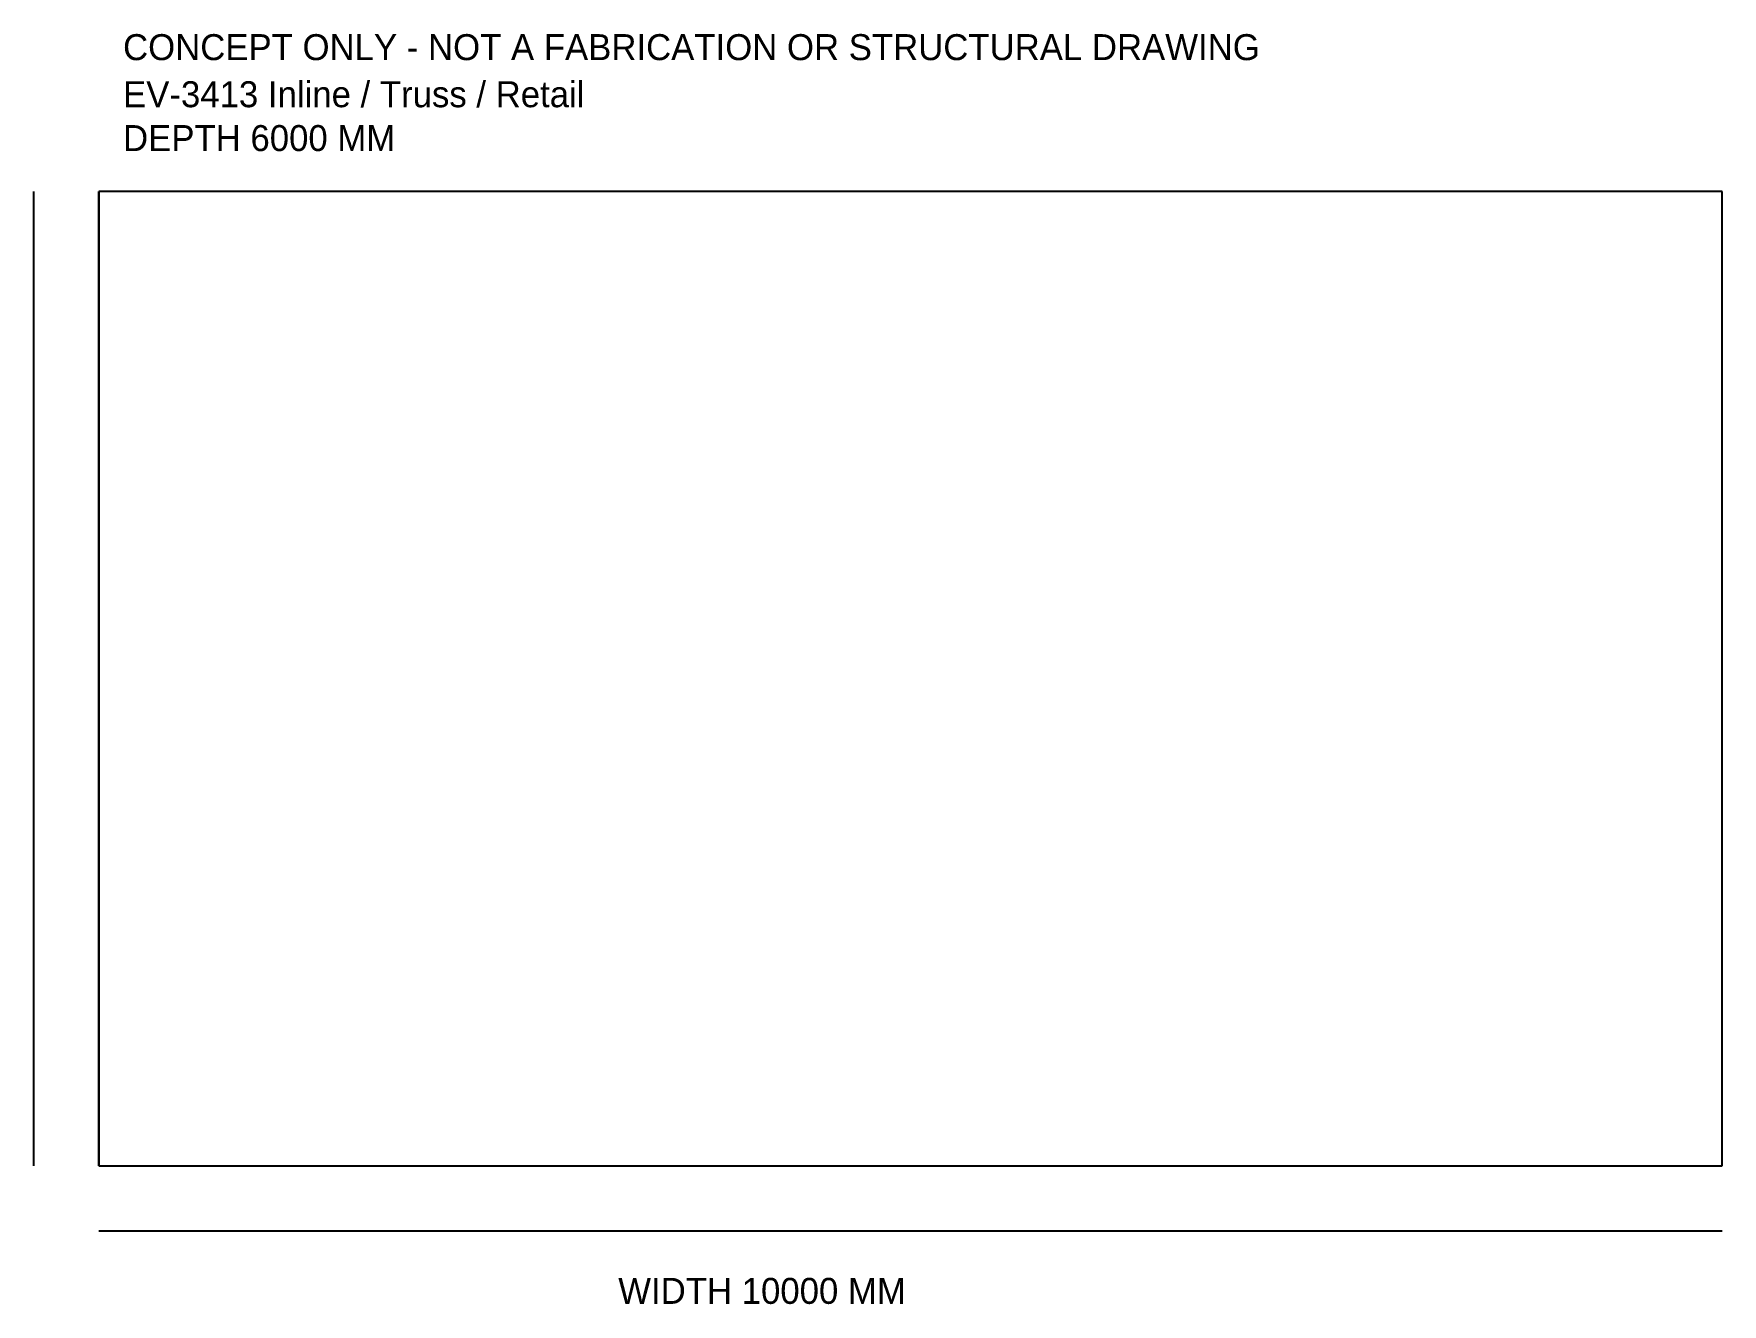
# Model space of a CAD drawing. Header units: millimetres. Extents: x -400 to 10000, y -852 to 6972.
import ezdxf

# ---------------------------------------------------------------- set-up
doc = ezdxf.new("R2010")
doc.units = ezdxf.units.MM

msp = doc.modelspace()

# ---------------------------------------------------------------- linework, layer by layer
at = {"layer": 'DIMENSIONS'}
for p, q in [((-400, 0), (-400, 6000)), ((0, -400), (10000, -400))]:
    msp.add_line(p, q, dxfattribs=at)
at = {"layer": 'FOOTPRINT'}
for p, q in [((10000, 6000), (0, 6000)), ((0, 6000), (0, 0)), ((10000, 0), (10000, 6000)), ((0, 0), (10000, 0))]:
    msp.add_line(p, q, dxfattribs=at)
at = {"layer": 'WALLS'}
for p, q in [((0, 0), (0, 6000)), ((10000, 0), (10000, 6000)), ((0, 0), (10000, 0))]:
    msp.add_line(p, q, dxfattribs=at)

# ---------------------------------------------------------------- texts
at = {"layer": 'LABELS'}
for s, p in [('CONCEPT ONLY - NOT A FABRICATION OR STRUCTURAL DRAWING', (150, 6810)), ('EV-3413 Inline / Truss / Retail', (150, 6520)), ('DEPTH 6000 MM', (150, 6250)), ('WIDTH 10000 MM', (3200, -850))]:
    msp.add_text(s, height=160, dxfattribs=at).set_placement(p)

doc.saveas('drawing.dxf')
